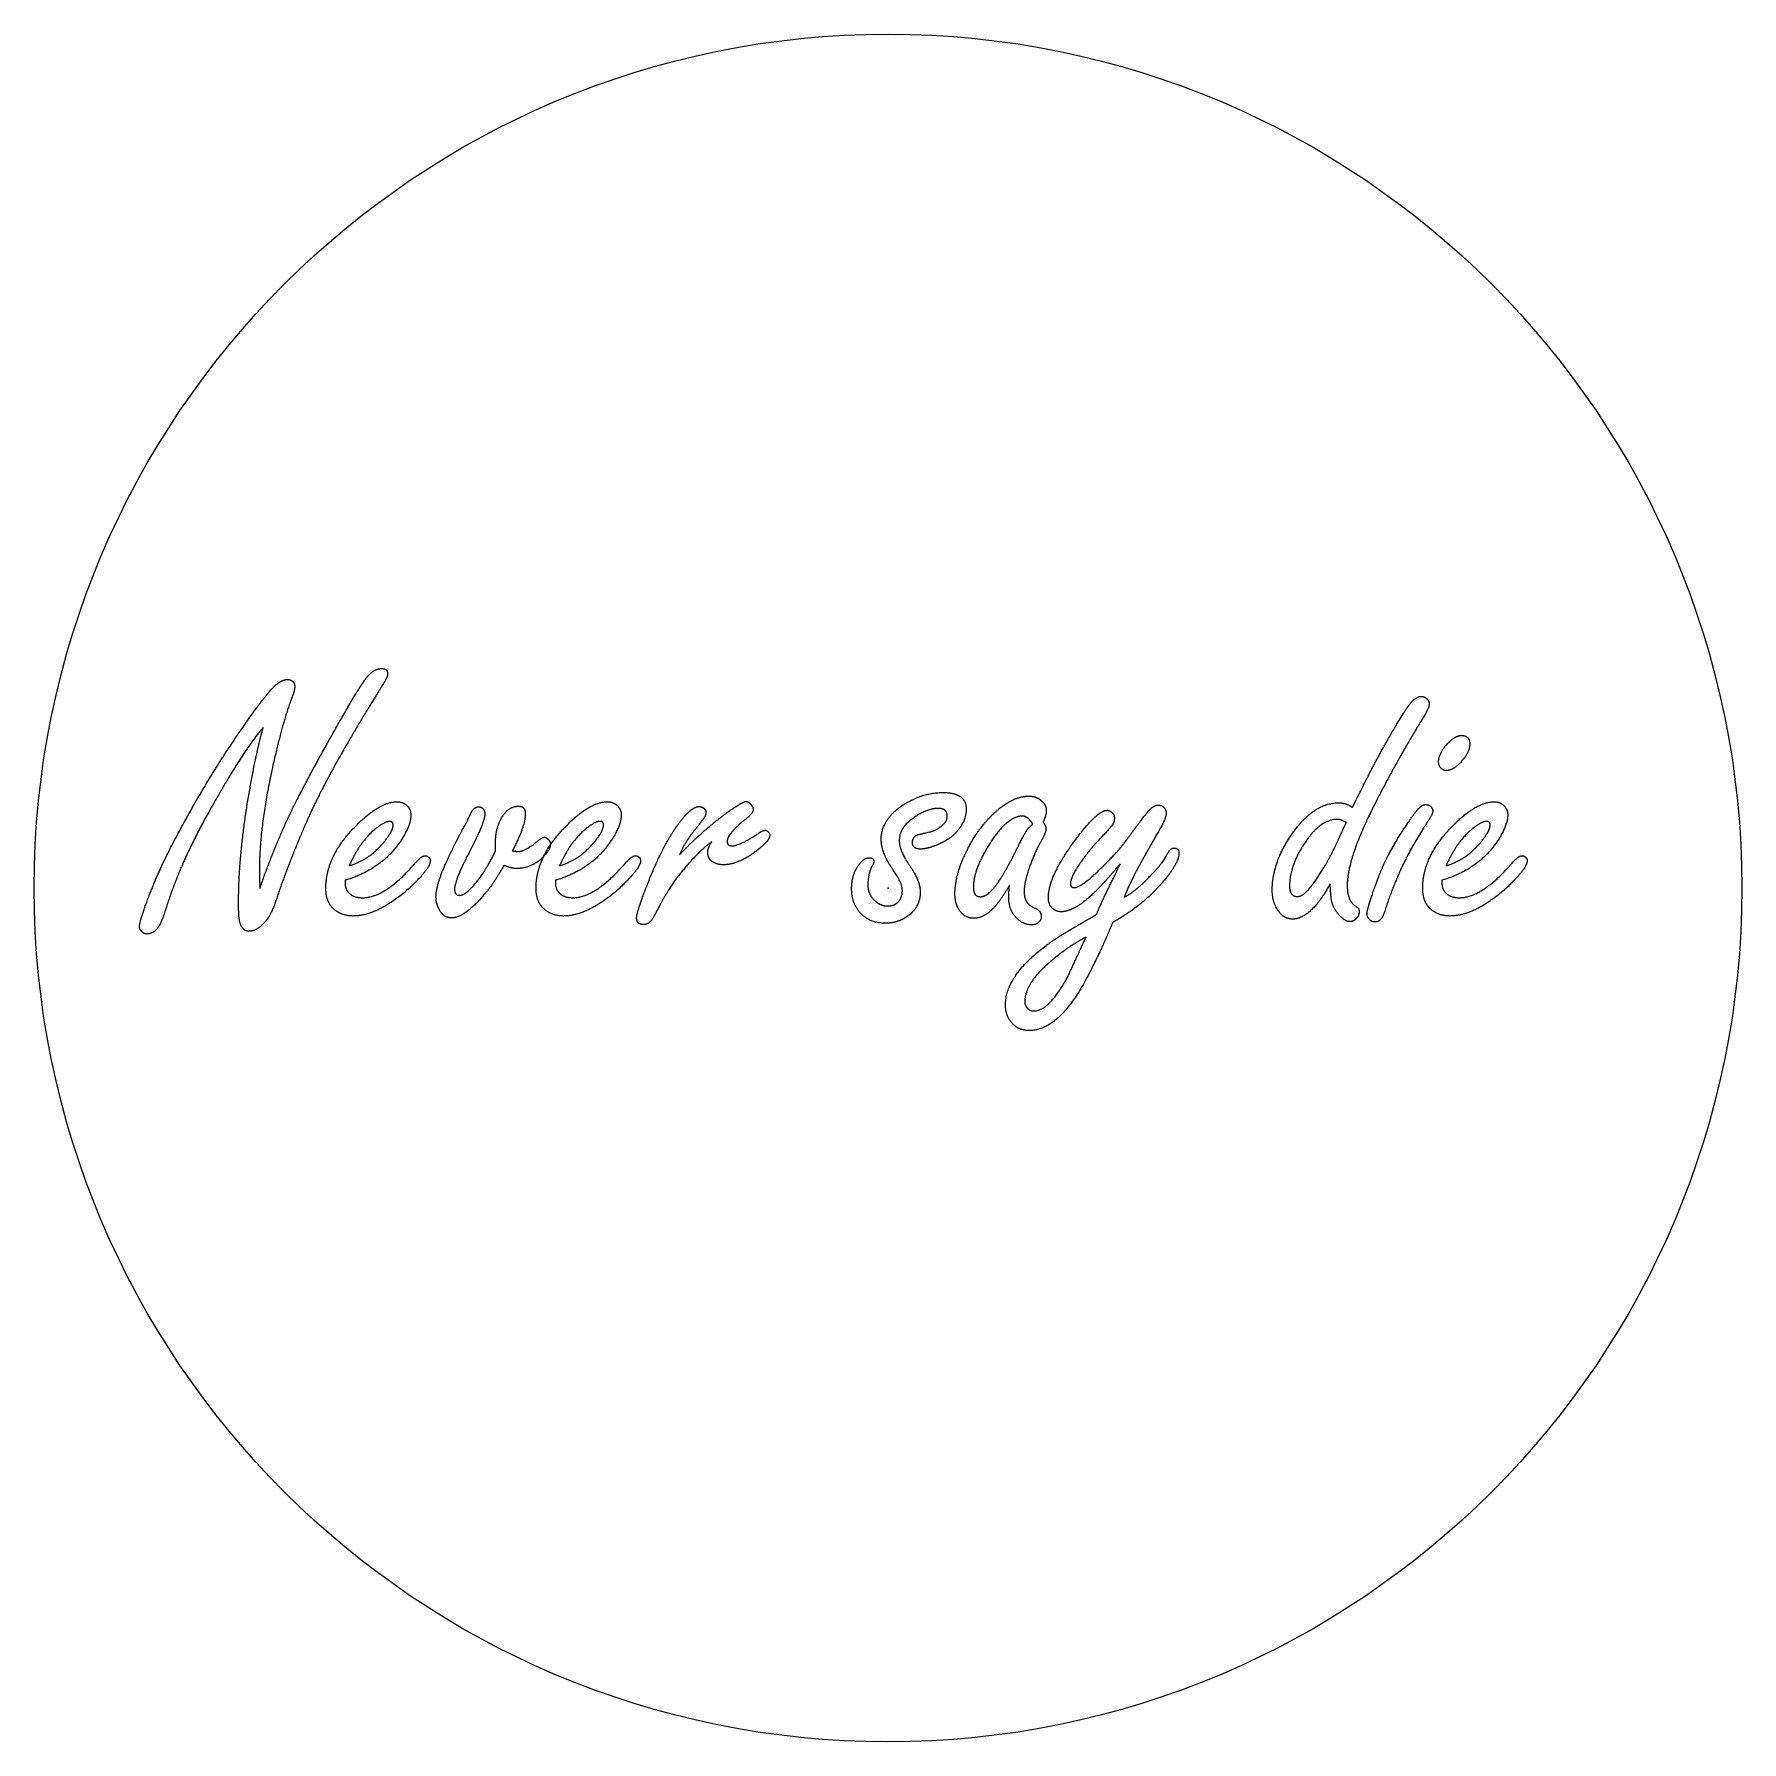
# Model space of a CAD drawing. Header units: centimetres. Extents: x -5 to 5, y -5 to 5.
import ezdxf

# ---------------------------------------------------------------- set-up
doc = ezdxf.new("R2010")
doc.units = ezdxf.units.CM
doc.header["$MEASUREMENT"] = 0
doc.layers.add('cutback1 v2_Sketch1', color=7, linetype='Continuous')
doc.layers.add('cutback1 v2_Sketch2', color=7, linetype='Continuous')

msp = doc.modelspace()

# ---------------------------------------------------------------- linework, layer by layer
at = {"layer": 'cutback1 v2_Sketch1'}
msp.add_circle((0, 0), 5, dxfattribs=at)
msp.add_point((0, 0), dxfattribs=at)
at = {"layer": 'cutback1 v2_Sketch2'}
for p, q in [((2.677, 0.369), (2.684, 0.383)), ((-3.179, 0.045), (-3.179, 0.025)), ((-1.947, 0.045), (-1.947, 0.025)), ((3.244, 0.045), (3.244, 0.025))]:
    msp.add_line(p, q, dxfattribs=at)
for points in [[(-3.584, 1.19), (-3.547, 1.221), (-3.514, 1.221)], [(-3.514, 1.221), (-3.5, 1.221), (-3.489, 1.212)], [(-3.489, 1.212), (-3.474, 1.2), (-3.474, 1.182)], [(-3.203, 0.989), (-3.082, 1.202), (-3.044, 1.243)], [(-3.044, 1.243), (-3.006, 1.285), (-2.965, 1.285)], [(-2.946, 1.212), (-2.96, 1.187), (-3.036, 1.065)], [(-2.965, 1.285), (-2.93, 1.285), (-2.93, 1.254)], [(-2.93, 1.254), (-2.93, 1.238), (-2.946, 1.212)], [(-3.707, 1.041), (-3.624, 1.156), (-3.584, 1.19)], [(-3.484, 1.133), (-3.537, 0.999), (-3.592, 0.761)], [(-3.474, 1.182), (-3.474, 1.161), (-3.484, 1.133)], [(3.054, 1.075), (3.092, 1.122), (3.124, 1.122)], [(3.124, 1.122), (3.142, 1.122), (3.156, 1.108)], [(3.156, 1.108), (3.169, 1.094), (3.169, 1.078)], [(-4.008, 0.583), (-3.882, 0.798), (-3.707, 1.041)], [(-3.036, 1.065), (-3.288, 0.654), (-3.404, 0.39)], [(2.927, 0.869), (3.021, 1.033), (3.054, 1.075)], [(3.169, 1.078), (3.169, 1.053), (3.132, 0.994)], [(-3.659, 0.939), (-3.764, 0.823), (-3.972, 0.455)], [(-3.752, 0.491), (-3.706, 0.77), (-3.659, 0.939)], [(-3.464, 0.51), (-3.367, 0.701), (-3.203, 0.989)], [(3.132, 0.994), (2.974, 0.738), (2.842, 0.475)], [(2.721, 0.472), (2.83, 0.7), (2.927, 0.869)], [(3.224, 0.738), (3.224, 0.791), (3.281, 0.85)], [(3.281, 0.85), (3.324, 0.893), (3.358, 0.893)], [(3.358, 0.893), (3.407, 0.893), (3.407, 0.843)], [(3.407, 0.843), (3.407, 0.797), (3.359, 0.742)], [(-3.592, 0.761), (-3.681, 0.378), (-3.681, 0.11)], [(3.237, 0.703), (3.224, 0.718), (3.224, 0.738)], [(3.27, 0.688), (3.25, 0.688), (3.237, 0.703)], [(3.359, 0.742), (3.313, 0.688), (3.27, 0.688)], [(-4.312, -0.008), (-4.221, 0.223), (-4.008, 0.583)], [(-3.678, -0.003), (-3.587, 0.266), (-3.464, 0.51)], [(-3.119, 0.361), (-2.978, 0.505), (-2.874, 0.505)], [(-2.874, 0.505), (-2.845, 0.505), (-2.822, 0.487)], [(-1.887, 0.361), (-1.747, 0.505), (-1.642, 0.505)], [(-1.642, 0.505), (-1.614, 0.505), (-1.591, 0.487)], [(-0.867, 0.491), (-0.839, 0.507), (-0.831, 0.507)], [(-0.831, 0.507), (-0.815, 0.507), (-0.799, 0.483)], [(0.078, 0.479), (0.194, 0.559), (0.323, 0.559)], [(0.323, 0.559), (0.39, 0.559), (0.424, 0.535)], [(0.424, 0.535), (0.458, 0.511), (0.458, 0.462)], [(0.673, 0.481), (0.752, 0.538), (0.825, 0.538)], [(0.825, 0.538), (0.87, 0.538), (0.901, 0.509)], [(0.901, 0.509), (0.927, 0.484), (0.927, 0.453)], [(3.304, 0.361), (3.445, 0.505), (3.55, 0.505)], [(3.55, 0.505), (3.578, 0.505), (3.601, 0.487)], [(-3.972, 0.455), (-4.137, 0.162), (-4.219, -0.091)], [(-3.803, -0.089), (-3.803, 0.172), (-3.752, 0.491)], [(-2.794, 0.427), (-2.794, 0.37), (-2.847, 0.286)], [(-2.822, 0.487), (-2.794, 0.465), (-2.794, 0.427)], [(-2.491, 0.343), (-2.462, 0.393), (-2.457, 0.408)], [(-2.457, 0.408), (-2.444, 0.437), (-2.434, 0.453)], [(-2.361, 0.434), (-2.361, 0.385), (-2.449, 0.215)], [(-2.434, 0.453), (-2.42, 0.475), (-2.395, 0.475)], [(-2.395, 0.475), (-2.382, 0.475), (-2.372, 0.465)], [(-2.372, 0.465), (-2.361, 0.451), (-2.361, 0.434)], [(-2.299, 0.259), (-2.299, 0.341), (-2.268, 0.401)], [(-2.268, 0.401), (-2.229, 0.479), (-2.162, 0.479)], [(-2.124, 0.433), (-2.124, 0.36), (-2.2, 0.218)], [(-2.162, 0.479), (-2.124, 0.479), (-2.124, 0.433)], [(-1.562, 0.427), (-1.562, 0.37), (-1.616, 0.286)], [(-1.591, 0.487), (-1.562, 0.465), (-1.562, 0.427)], [(-1.221, 0.194), (-1.114, 0.309), (-0.974, 0.418)], [(-1.212, 0.395), (-1.149, 0.477), (-1.106, 0.477)], [(-1.106, 0.477), (-1.092, 0.477), (-1.08, 0.468)], [(-1.066, 0.441), (-1.066, 0.424), (-1.088, 0.395)], [(-1.08, 0.468), (-1.066, 0.457), (-1.066, 0.441)], [(-0.974, 0.418), (-0.924, 0.457), (-0.867, 0.491)], [(-0.83, 0.406), (-0.942, 0.317), (-0.942, 0.273)], [(-0.789, 0.459), (-0.789, 0.439), (-0.83, 0.406)], [(-0.799, 0.483), (-0.789, 0.47), (-0.789, 0.459)], [(-0.04, 0.286), (-0.04, 0.395), (0.078, 0.479)], [(0.155, 0.414), (0.066, 0.357), (0.066, 0.277)], [(0.294, 0.466), (0.231, 0.466), (0.155, 0.414)], [(0.334, 0.455), (0.321, 0.466), (0.294, 0.466)], [(0.317, 0.366), (0.347, 0.391), (0.347, 0.421)], [(0.347, 0.421), (0.347, 0.444), (0.334, 0.455)], [(0.458, 0.462), (0.458, 0.398), (0.41, 0.338)], [(0.468, 0.231), (0.553, 0.394), (0.673, 0.481)], [(0.786, 0.421), (0.704, 0.421), (0.606, 0.276)], [(0.819, 0.409), (0.804, 0.421), (0.786, 0.421)], [(0.848, 0.374), (0.834, 0.398), (0.819, 0.409)], [(0.927, 0.453), (0.927, 0.429), (0.909, 0.386)], [(1.079, 0.256), (1.221, 0.455), (1.284, 0.455)], [(1.284, 0.455), (1.301, 0.455), (1.314, 0.439)], [(1.314, 0.439), (1.326, 0.427), (1.326, 0.411)], [(1.326, 0.411), (1.326, 0.387), (1.314, 0.369)], [(1.448, 0.351), (1.509, 0.433), (1.523, 0.448)], [(1.523, 0.448), (1.556, 0.486), (1.584, 0.486)], [(1.584, 0.486), (1.601, 0.486), (1.616, 0.471)], [(1.629, 0.438), (1.629, 0.407), (1.585, 0.333)], [(1.616, 0.471), (1.629, 0.457), (1.629, 0.438)], [(2.375, 0.329), (2.498, 0.499), (2.64, 0.499)], [(2.632, 0.402), (2.541, 0.402), (2.459, 0.29)], [(2.684, 0.383), (2.654, 0.402), (2.632, 0.402)], [(2.64, 0.499), (2.679, 0.499), (2.721, 0.472)], [(2.842, 0.475), (2.689, 0.169), (2.689, 0.016)], [(3.051, 0.39), (3.09, 0.448), (3.11, 0.468)], [(3.11, 0.468), (3.13, 0.489), (3.15, 0.489)], [(3.15, 0.489), (3.169, 0.489), (3.181, 0.474)], [(3.19, 0.45), (3.19, 0.431), (3.158, 0.385)], [(3.181, 0.474), (3.19, 0.462), (3.19, 0.45)], [(3.629, 0.427), (3.629, 0.37), (3.576, 0.286)], [(3.601, 0.487), (3.629, 0.465), (3.629, 0.427)], [(-3.404, 0.39), (-3.508, 0.154), (-3.584, -0.073)], [(-3.292, 0), (-3.292, 0.184), (-3.119, 0.361)], [(-2.999, 0.348), (-3.093, 0.273), (-3.155, 0.13)], [(-3.035, 0.189), (-2.959, 0.247), (-2.914, 0.322)], [(-2.918, 0.39), (-2.947, 0.39), (-2.999, 0.348)], [(-2.898, 0.369), (-2.898, 0.39), (-2.918, 0.39)], [(-2.914, 0.322), (-2.898, 0.348), (-2.898, 0.369)], [(-2.584, 0.156), (-2.529, 0.275), (-2.491, 0.343)], [(-2.061, 0), (-2.061, 0.184), (-1.887, 0.361)], [(-1.767, 0.348), (-1.861, 0.273), (-1.923, 0.13)], [(-1.803, 0.189), (-1.727, 0.247), (-1.682, 0.322)], [(-1.687, 0.39), (-1.715, 0.39), (-1.767, 0.348)], [(-1.666, 0.369), (-1.666, 0.39), (-1.687, 0.39)], [(-1.682, 0.322), (-1.666, 0.348), (-1.666, 0.369)], [(-1.408, 0.023), (-1.315, 0.263), (-1.212, 0.395)], [(-1.146, 0.322), (-1.195, 0.257), (-1.221, 0.194)], [(-1.088, 0.395), (-1.092, 0.389), (-1.146, 0.322)], [(-0.913, 0.247), (-0.866, 0.247), (-0.752, 0.325)], [(-0.692, 0.309), (-0.692, 0.276), (-0.783, 0.208)], [(-0.752, 0.325), (-0.732, 0.338), (-0.719, 0.338)], [(-0.719, 0.338), (-0.71, 0.338), (-0.702, 0.329)], [(-0.702, 0.329), (-0.692, 0.319), (-0.692, 0.309)], [(0.143, 0.268), (0.143, 0.295), (0.169, 0.31)], [(0.169, 0.31), (0.176, 0.313), (0.243, 0.328)], [(0.243, 0.328), (0.284, 0.337), (0.317, 0.366)], [(0.41, 0.338), (0.364, 0.281), (0.273, 0.246)], [(0.76, 0.24), (0.798, 0.317), (0.816, 0.342)], [(0.816, 0.342), (0.825, 0.355), (0.848, 0.374)], [(0.925, 0.346), (0.925, 0.323), (0.894, 0.27)], [(0.909, 0.386), (0.925, 0.363), (0.925, 0.346)], [(1.314, 0.369), (1.301, 0.351), (1.242, 0.289)], [(1.371, 0.247), (1.38, 0.258), (1.448, 0.351)], [(1.585, 0.333), (1.533, 0.242), (1.489, 0.163)], [(2.25, -0.013), (2.25, 0.157), (2.375, 0.329)], [(2.625, 0.256), (2.646, 0.302), (2.667, 0.348)], [(2.667, 0.348), (2.667, 0.348), (2.677, 0.369)], [(2.874, 0.067), (2.929, 0.214), (3.051, 0.39)], [(3.158, 0.385), (3.045, 0.209), (2.997, 0.096)], [(3.131, 0), (3.131, 0.184), (3.304, 0.361)], [(3.424, 0.348), (3.33, 0.273), (3.268, 0.13)], [(3.388, 0.189), (3.465, 0.247), (3.509, 0.322)], [(3.505, 0.39), (3.477, 0.39), (3.424, 0.348)], [(3.526, 0.369), (3.526, 0.39), (3.505, 0.39)], [(3.509, 0.322), (3.526, 0.348), (3.526, 0.369)], [(-2.847, 0.286), (-2.958, 0.111), (-3.179, 0.045)], [(-2.449, 0.215), (-2.538, 0.047), (-2.538, -0.008)], [(-2.377, 0.079), (-2.339, 0.134), (-2.298, 0.218)], [(-2.298, 0.218), (-2.299, 0.245), (-2.299, 0.259)], [(-2.2, 0.218), (-2.179, 0.214), (-2.166, 0.214)], [(-2.166, 0.214), (-2.13, 0.214), (-2.072, 0.259)], [(-2.072, 0.259), (-2.026, 0.297), (-2.012, 0.297)], [(-1.977, 0.258), (-1.977, 0.219), (-2.031, 0.17)], [(-2.012, 0.297), (-2, 0.297), (-1.987, 0.282)], [(-1.987, 0.282), (-1.977, 0.27), (-1.977, 0.258)], [(-1.616, 0.286), (-1.726, 0.111), (-1.947, 0.045)], [(-1.032, 0.271), (-1.118, 0.21), (-1.235, 0.062)], [(-1.055, 0.209), (-1.055, 0.237), (-1.032, 0.271)], [(-1.03, 0.155), (-1.055, 0.17), (-1.055, 0.209)], [(-0.783, 0.208), (-0.879, 0.136), (-0.966, 0.136)], [(-0.942, 0.273), (-0.942, 0.247), (-0.913, 0.247)], [(0.032, 0.103), (-0.04, 0.204), (-0.04, 0.286)], [(0.066, 0.277), (0.066, 0.22), (0.124, 0.135)], [(0.189, 0.228), (0.143, 0.228), (0.143, 0.268)], [(0.273, 0.246), (0.222, 0.228), (0.189, 0.228)], [(0.392, -0.036), (0.392, 0.085), (0.468, 0.231)], [(0.606, 0.276), (0.5, 0.115), (0.5, 0.004)], [(0.663, 0.06), (0.702, 0.121), (0.76, 0.24)], [(0.894, 0.27), (0.863, 0.217), (0.831, 0.129)], [(0.939, -0.057), (0.939, 0.061), (1.079, 0.256)], [(1.242, 0.289), (1.18, 0.225), (1.128, 0.149)], [(1.253, 0.121), (1.329, 0.196), (1.371, 0.247)], [(1.704, 0.204), (1.704, 0.146), (1.606, 0.031)], [(1.631, 0.191), (1.652, 0.234), (1.673, 0.234)], [(1.673, 0.234), (1.704, 0.234), (1.704, 0.204)], [(2.459, 0.29), (2.351, 0.144), (2.351, 0.007)], [(2.489, 0.024), (2.562, 0.122), (2.625, 0.256)], [(3.576, 0.286), (3.466, 0.111), (3.244, 0.045)], [(-3.681, 0.11), (-3.681, 0.073), (-3.678, -0.003)], [(-3.155, 0.13), (-3.079, 0.156), (-3.035, 0.189)], [(-3.078, -0.057), (-2.941, -0.057), (-2.762, 0.153)], [(-2.68, 0.16), (-2.68, 0.118), (-2.785, 0.016)], [(-2.762, 0.153), (-2.731, 0.189), (-2.709, 0.189)], [(-2.709, 0.189), (-2.697, 0.189), (-2.687, 0.177)], [(-2.687, 0.177), (-2.68, 0.168), (-2.68, 0.16)], [(-2.647, -0.053), (-2.647, 0.019), (-2.584, 0.156)], [(-2.248, 0.133), (-2.315, 0.018), (-2.363, -0.037)], [(-2.175, 0.114), (-2.207, 0.114), (-2.248, 0.133)], [(-2.031, 0.17), (-2.095, 0.114), (-2.175, 0.114)], [(-1.923, 0.13), (-1.847, 0.156), (-1.803, 0.189)], [(-1.846, -0.057), (-1.71, -0.057), (-1.531, 0.153)], [(-1.449, 0.16), (-1.449, 0.118), (-1.554, 0.016)], [(-1.531, 0.153), (-1.499, 0.189), (-1.477, 0.189)], [(-1.477, 0.189), (-1.465, 0.189), (-1.455, 0.177)], [(-1.455, 0.177), (-1.449, 0.168), (-1.449, 0.16)], [(-0.966, 0.136), (-1, 0.136), (-1.03, 0.155)], [(-0.213, -0.005), (-0.213, 0.081), (-0.169, 0.138)], [(-0.169, 0.138), (-0.141, 0.177), (-0.11, 0.177)], [(-0.093, 0.129), (-0.118, 0.082), (-0.118, 0.018)], [(-0.11, 0.177), (-0.083, 0.177), (-0.083, 0.155)], [(-0.083, 0.155), (-0.083, 0.146), (-0.093, 0.129)], [(0.084, -0.015), (0.084, 0.03), (0.032, 0.103)], [(0.124, 0.135), (0.189, 0.042), (0.189, -0.022)], [(0.831, 0.129), (0.797, 0.035), (0.797, -0.022)], [(1.128, 0.149), (1.068, 0.064), (1.068, 0.025)], [(1.09, 0.002), (1.133, 0.002), (1.253, 0.121)], [(1.36, 0.141), (1.263, 0.026), (1.205, -0.03)], [(1.282, -0.021), (1.326, 0.069), (1.36, 0.141)], [(1.489, 0.163), (1.42, 0.041), (1.383, -0.055)], [(1.511, 0.045), (1.609, 0.143), (1.631, 0.191)], [(3.268, 0.13), (3.345, 0.156), (3.388, 0.189)], [(3.346, -0.057), (3.482, -0.057), (3.661, 0.153)], [(3.743, 0.16), (3.743, 0.118), (3.638, 0.016)], [(3.661, 0.153), (3.693, 0.189), (3.714, 0.189)], [(3.714, 0.189), (3.726, 0.189), (3.736, 0.177)], [(3.736, 0.177), (3.743, 0.168), (3.743, 0.16)], [(-3.179, 0.025), (-3.179, 0.001), (-3.167, -0.017)], [(-2.785, 0.016), (-2.867, -0.063), (-2.96, -0.114)], [(-2.51, -0.043), (-2.463, -0.043), (-2.377, 0.079)], [(-1.947, 0.025), (-1.947, 0.001), (-1.935, -0.017)], [(-1.554, 0.016), (-1.635, -0.063), (-1.728, -0.114)], [(-1.472, -0.176), (-1.472, -0.139), (-1.408, 0.023)], [(-1.235, 0.062), (-1.303, -0.03), (-1.369, -0.164)], [(-0.118, 0.018), (-0.118, -0.035), (-0.08, -0.072)], [(0.5, 0.004), (0.5, -0.023), (0.51, -0.037)], [(0.541, -0.051), (0.593, -0.051), (0.663, 0.06)], [(0.711, 0.015), (0.675, -0.048), (0.64, -0.092)], [(0.707, -0.057), (0.707, -0.035), (0.711, 0.015)], [(1.068, 0.025), (1.068, 0.002), (1.09, 0.002)], [(1.606, 0.031), (1.488, -0.106), (1.316, -0.202)], [(1.383, -0.055), (1.453, -0.014), (1.511, 0.045)], [(2.351, 0.007), (2.351, -0.009), (2.357, -0.023)], [(2.589, 0.024), (2.474, -0.182), (2.37, -0.182)], [(2.397, -0.05), (2.435, -0.05), (2.489, 0.024)], [(2.596, -0.066), (2.593, -0.042), (2.589, 0.024)], [(2.689, 0.016), (2.689, -0.046), (2.713, -0.082)], [(2.805, -0.151), (2.805, -0.118), (2.874, 0.067)], [(2.997, 0.096), (2.945, -0.021), (2.906, -0.144)], [(3.244, 0.025), (3.244, 0.001), (3.256, -0.017)], [(3.638, 0.016), (3.556, -0.063), (3.464, -0.114)], [(-4.383, -0.227), (-4.383, -0.186), (-4.312, -0.008)], [(-4.219, -0.091), (-4.252, -0.195), (-4.268, -0.221)], [(-3.798, -0.189), (-3.803, -0.163), (-3.803, -0.089)], [(-3.584, -0.073), (-3.611, -0.155), (-3.644, -0.194)], [(-3.261, -0.107), (-3.292, -0.068), (-3.292, 0)], [(-3.167, -0.017), (-3.14, -0.057), (-3.078, -0.057)], [(-2.629, -0.123), (-2.647, -0.09), (-2.647, -0.053)], [(-2.363, -0.037), (-2.48, -0.175), (-2.557, -0.175)], [(-2.538, -0.008), (-2.538, -0.043), (-2.51, -0.043)], [(-2.029, -0.107), (-2.061, -0.068), (-2.061, 0)], [(-1.935, -0.017), (-1.908, -0.057), (-1.846, -0.057)], [(-0.175, -0.131), (-0.213, -0.078), (-0.213, -0.005)], [(-0.08, -0.072), (-0.046, -0.105), (-0.002, -0.105)], [(-0.002, -0.105), (0.04, -0.105), (0.064, -0.077)], [(0.064, -0.077), (0.084, -0.053), (0.084, -0.015)], [(0.189, -0.022), (0.189, -0.118), (0.104, -0.173)], [(0.412, -0.121), (0.392, -0.085), (0.392, -0.036)], [(0.64, -0.092), (0.572, -0.177), (0.504, -0.177)], [(0.51, -0.037), (0.52, -0.051), (0.541, -0.051)], [(0.742, -0.164), (0.707, -0.121), (0.707, -0.057)], [(0.797, -0.022), (0.797, -0.068), (0.825, -0.097)], [(0.825, -0.097), (0.832, -0.105), (0.869, -0.122)], [(0.956, -0.111), (0.939, -0.09), (0.939, -0.057)], [(1.205, -0.03), (1.091, -0.139), (1.014, -0.139)], [(1.222, -0.154), (1.241, -0.104), (1.282, -0.021)], [(2.274, -0.115), (2.25, -0.07), (2.25, -0.013)], [(2.357, -0.023), (2.37, -0.05), (2.397, -0.05)], [(2.649, -0.166), (2.605, -0.122), (2.596, -0.066)], [(2.713, -0.082), (2.717, -0.09), (2.752, -0.117)], [(3.162, -0.107), (3.131, -0.068), (3.131, 0)], [(3.256, -0.017), (3.284, -0.057), (3.346, -0.057)], [(-3.741, -0.253), (-3.786, -0.253), (-3.798, -0.189)], [(-3.644, -0.194), (-3.692, -0.253), (-3.741, -0.253)], [(-3.132, -0.164), (-3.214, -0.164), (-3.261, -0.107)], [(-2.96, -0.114), (-3.052, -0.164), (-3.132, -0.164)], [(-2.557, -0.175), (-2.604, -0.175), (-2.629, -0.123)], [(-1.9, -0.164), (-1.982, -0.164), (-2.029, -0.107)], [(-1.728, -0.114), (-1.821, -0.164), (-1.9, -0.164)], [(-1.431, -0.214), (-1.472, -0.214), (-1.472, -0.176)], [(-1.369, -0.164), (-1.394, -0.214), (-1.431, -0.214)], [(-0.015, -0.206), (-0.12, -0.206), (-0.175, -0.131)], [(0.104, -0.173), (0.051, -0.206), (-0.015, -0.206)], [(0.504, -0.177), (0.445, -0.177), (0.412, -0.121)], [(0.843, -0.216), (0.784, -0.216), (0.742, -0.164)], [(0.869, -0.122), (0.897, -0.135), (0.897, -0.168)], [(0.897, -0.168), (0.897, -0.189), (0.881, -0.202)], [(1.014, -0.139), (0.977, -0.139), (0.956, -0.111)], [(1.134, -0.205), (1.19, -0.174), (1.222, -0.154)], [(2.37, -0.182), (2.31, -0.182), (2.274, -0.115)], [(2.704, -0.197), (2.679, -0.197), (2.649, -0.166)], [(2.742, -0.179), (2.725, -0.197), (2.704, -0.197)], [(2.759, -0.139), (2.759, -0.161), (2.742, -0.179)], [(2.752, -0.117), (2.759, -0.122), (2.759, -0.139)], [(2.817, -0.181), (2.805, -0.167), (2.805, -0.151)], [(2.852, -0.199), (2.83, -0.199), (2.817, -0.181)], [(2.906, -0.144), (2.889, -0.199), (2.852, -0.199)], [(3.291, -0.164), (3.209, -0.164), (3.162, -0.107)], [(3.464, -0.114), (3.371, -0.164), (3.291, -0.164)], [(-4.372, -0.253), (-4.383, -0.24), (-4.383, -0.227)], [(-4.341, -0.269), (-4.359, -0.269), (-4.372, -0.253)], [(-4.268, -0.221), (-4.296, -0.269), (-4.341, -0.269)], [(0.881, -0.202), (0.865, -0.216), (0.843, -0.216)], [(1.16, -0.288), (1.044, -0.347), (0.923, -0.456)], [(0.927, -0.336), (0.997, -0.284), (1.134, -0.205)], [(1.126, -0.36), (1.141, -0.327), (1.16, -0.288)], [(1.316, -0.202), (1.224, -0.422), (1.142, -0.567)], [(0.688, -0.684), (0.688, -0.514), (0.927, -0.336)], [(1.036, -0.549), (1.053, -0.521), (1.126, -0.36)], [(0.923, -0.456), (0.801, -0.569), (0.801, -0.666)], [(1.142, -0.567), (0.989, -0.835), (0.827, -0.835)], [(0.855, -0.72), (0.937, -0.72), (1.036, -0.549)], [(0.72, -0.783), (0.688, -0.744), (0.688, -0.684)], [(0.801, -0.666), (0.801, -0.686), (0.813, -0.701)], [(0.827, -0.835), (0.76, -0.835), (0.72, -0.783)], [(0.813, -0.701), (0.829, -0.72), (0.855, -0.72)]]:
    msp.add_open_spline(points, degree=2, dxfattribs=at)
msp.add_point((0, 0), dxfattribs=at)

doc.saveas('drawing.dxf')
